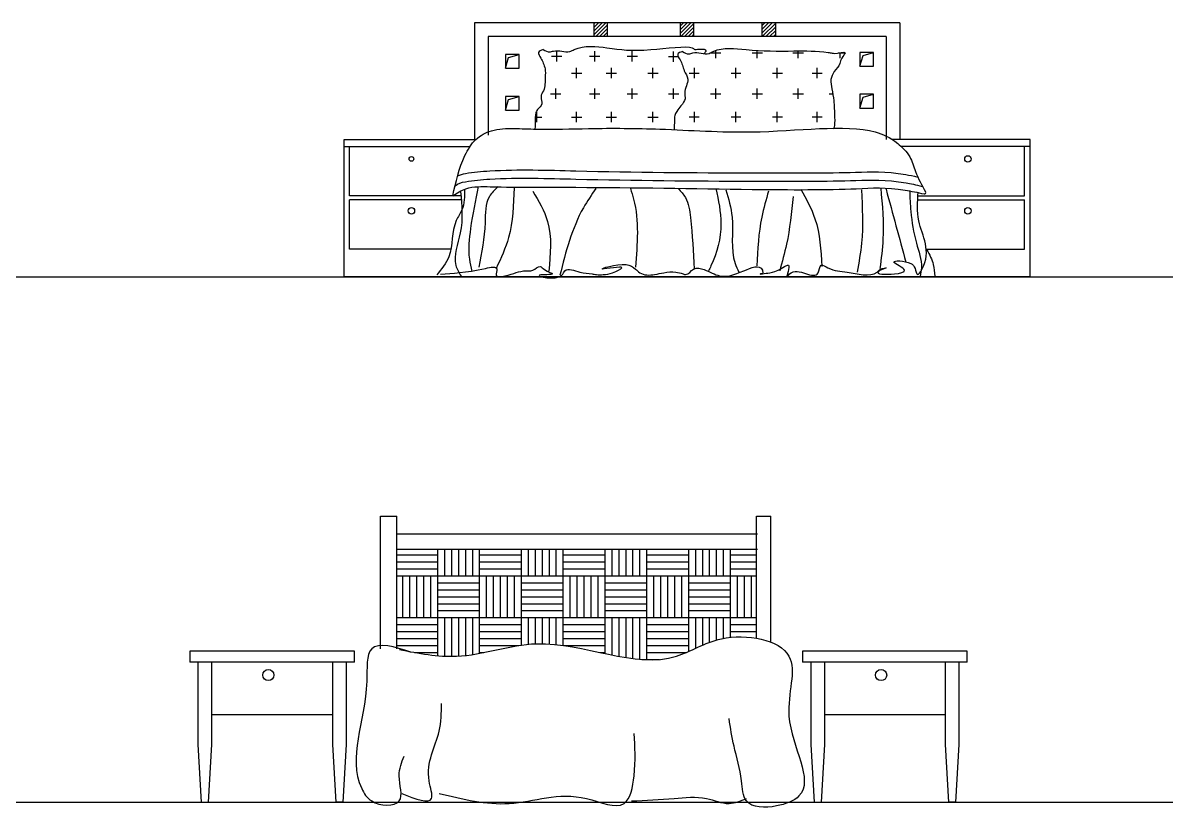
# Model space of a CAD drawing. Header units: inches. Extents: x 15.4 to 57.9, y 9.9 to 34.7.
# Drawn here: x 18.615 to 22.781, y 16.442 to 19.307 of the extents above; entities that cross this region are included whole.
import ezdxf

# ---------------------------------------------------------------- set-up
doc = ezdxf.new("R2010")
doc.units = ezdxf.units.IN
doc.header["$MEASUREMENT"] = 0
for name, color, linetype in [('02', 2, 'Continuous'), ('1', 1, 'Continuous'), ('8', 8, 'Continuous')]:
    doc.layers.add(name, color=color, linetype=linetype)

msp = doc.modelspace()

# ---------------------------------------------------------------- hatches: boundary and pattern name
at = {"layer": '8'}
h = msp.add_hatch(dxfattribs=at)
h.set_pattern_fill('AR-PARQ1', color=256, scale=0.0005, style=0)
h.set_pattern_definition([(90, (-58.35912, 9.52019), (-0.1524, 0.1524), [0.1524, -0.1524]), (90, (-58.33372, 9.52019), (-0.1524, 0.1524), [0.1524, -0.1524]), (90, (-58.30832, 9.52019), (-0.1524, 0.1524), [0.1524, -0.1524]), (90, (-58.28292, 9.52019), (-0.1524, 0.1524), [0.1524, -0.1524]), (90, (-58.25752, 9.52019), (-0.1524, 0.1524), [0.1524, -0.1524]), (90, (-58.23212, 9.52019), (-0.1524, 0.1524), [0.1524, -0.1524]), (90, (-58.20672, 9.52019), (-0.1524, 0.1524), [0.1524, -0.1524]), (0, (-58.35912, 9.67259), (0.1524, -0.1524), [0.1524, -0.1524]), (0, (-58.35912, 9.69799), (0.1524, -0.1524), [0.1524, -0.1524]), (0, (-58.35912, 9.72339), (0.1524, -0.1524), [0.1524, -0.1524]), (0, (-58.35912, 9.74879), (0.1524, -0.1524), [0.1524, -0.1524]), (0, (-58.35912, 9.77419), (0.1524, -0.1524), [0.1524, -0.1524]), (0, (-58.35912, 9.79959), (0.1524, -0.1524), [0.1524, -0.1524]), (0, (-58.35912, 9.82499), (0.1524, -0.1524), [0.1524, -0.1524])])
edge = h.paths.add_edge_path()
edge.add_spline(control_points=[(20.0219, 17.017), (20.08, 17.0061), (20.236, 16.9818), (20.5529, 17.1076), (20.908, 16.9181), (21.1287, 17.0711), (21.2467, 17.0726), (21.2884, 17.0653)], knot_values=[35.181087, 35.181087, 35.181087, 35.181087, 210.152954, 505.097151, 1017.101199, 1192.951811, 1304.612619, 1304.612619, 1304.612619, 1304.612619], degree=3, periodic=0)
edge.add_line((21.2884, 17.0653), (21.2884, 17.39))
edge.add_line((21.2884, 17.39), (19.977, 17.39))
edge.add_line((19.977, 17.39), (19.977, 17.0301))
edge.add_spline(control_points=[(19.977, 17.0301), (19.9915, 17.0264), (20.0066, 17.0218), (20.0219, 17.017)], knot_values=[5.745009, 5.745009, 5.745009, 5.745009, 42.698031, 42.698031, 42.698031, 42.698031], degree=3, periodic=0)

# ---------------------------------------------------------------- linework, layer by layer
at = {"layer": '02'}
for p, q in [((21.8105, 19.3074), (20.2605, 19.3074)), ((20.2605, 19.3074), (20.2605, 18.8824)), ((20.6956, 19.2634), (20.7397, 19.3074)), ((20.6956, 19.2768), (20.7262, 19.3074)), ((20.6956, 19.2903), (20.7128, 19.3074)), ((20.6956, 19.3038), (20.6993, 19.3074)), ((20.6956, 19.3074), (20.6956, 19.2574)), ((20.7032, 19.2574), (20.7456, 19.2999)), ((20.7456, 19.2574), (20.7456, 19.3074)), ((21.0105, 19.2684), (21.0495, 19.3074)), ((21.0105, 19.2819), (21.0361, 19.3074)), ((21.0105, 19.2954), (21.0226, 19.3074)), ((21.0105, 19.3074), (21.0105, 19.2574)), ((21.013, 19.2574), (21.0605, 19.305)), ((21.0605, 19.2574), (21.0605, 19.3074)), ((21.3083, 19.2699), (21.3459, 19.3074)), ((21.3083, 19.2834), (21.3324, 19.3074)), ((21.3083, 19.2968), (21.3189, 19.3074)), ((21.3083, 19.3074), (21.3083, 19.2574)), ((21.3094, 19.2574), (21.3583, 19.3064)), ((21.3228, 19.2574), (21.3583, 19.293)), ((21.3583, 19.2574), (21.3583, 19.3074)), ((21.8105, 19.3074), (21.8105, 18.8824)), ((21.7605, 19.2574), (20.3105, 19.2574)), ((20.3105, 19.2574), (20.3105, 18.8979)), ((20.7167, 19.2574), (20.7456, 19.2864)), ((20.7301, 19.2574), (20.7456, 19.273)), ((20.7436, 19.2574), (20.7456, 19.2595)), ((21.0265, 19.2574), (21.0605, 19.2915)), ((21.0399, 19.2574), (21.0605, 19.278)), ((21.0534, 19.2574), (21.0605, 19.2645)), ((21.3363, 19.2574), (21.3583, 19.2795)), ((21.3498, 19.2574), (21.3583, 19.266)), ((21.7605, 19.2574), (21.7605, 18.8824)), ((20.3732, 19.1923), (20.3732, 19.1423)), ((20.4232, 19.1923), (20.3732, 19.1923)), ((20.3732, 19.1423), (20.3848, 19.1815)), ((20.3848, 19.1815), (20.4232, 19.1923)), ((20.4232, 19.1423), (20.4232, 19.1923)), ((20.5415, 19.1856), (20.5792, 19.1856)), ((20.5603, 19.1667), (20.5603, 19.2045)), ((20.6798, 19.1856), (20.7176, 19.1856)), ((20.6987, 19.1667), (20.6987, 19.2045)), ((20.8165, 19.1856), (20.8543, 19.1856)), ((20.8354, 19.1667), (20.8354, 19.2045)), ((20.9676, 19.1847), (21.0025, 19.1847)), ((20.9865, 19.1658), (20.9865, 19.2036)), ((21.1211, 19.1977), (21.1589, 19.1977)), ((21.14, 19.1788), (21.14, 19.207)), ((21.2722, 19.1977), (21.31, 19.1977)), ((21.2911, 19.1788), (21.2911, 19.207)), ((21.4214, 19.1977), (21.4592, 19.1977)), ((21.4403, 19.1788), (21.4403, 19.2051)), ((21.5857, 19.1977), (21.611, 19.1977)), ((21.5938, 19.1788), (21.5938, 19.199)), ((21.6651, 19.1998), (21.6651, 19.1498)), ((21.7151, 19.1998), (21.6651, 19.1998)), ((21.6651, 19.1498), (21.6767, 19.189)), ((21.6767, 19.189), (21.7151, 19.1998)), ((21.7151, 19.1498), (21.7151, 19.1998)), ((20.3732, 19.1423), (20.4232, 19.1423)), ((20.6325, 19.1057), (20.6325, 19.1435)), ((20.7598, 19.1057), (20.7598, 19.1435)), ((20.9109, 19.1057), (20.9109, 19.1435)), ((21.0621, 19.1057), (21.0621, 19.1435)), ((21.2132, 19.1057), (21.2132, 19.1435)), ((21.3643, 19.1057), (21.3643, 19.1435)), ((21.5094, 19.1057), (21.5094, 19.1435)), ((21.6651, 19.1498), (21.7151, 19.1498)), ((20.6136, 19.1246), (20.6514, 19.1246)), ((20.7409, 19.1246), (20.7787, 19.1246)), ((20.892, 19.1246), (20.9298, 19.1246)), ((21.0432, 19.1246), (21.0793, 19.1246)), ((21.1957, 19.1246), (21.2319, 19.1246)), ((21.3467, 19.1246), (21.3829, 19.1246)), ((21.4918, 19.1246), (21.528, 19.1246)), ((20.538, 19.049), (20.5758, 19.049)), ((20.5569, 19.0301), (20.5569, 19.0679)), ((20.6798, 19.049), (20.7176, 19.049)), ((20.6987, 19.0301), (20.6987, 19.0679)), ((20.8165, 19.049), (20.8543, 19.049)), ((20.8354, 19.0301), (20.8354, 19.0679)), ((20.9676, 19.049), (21.0054, 19.049)), ((20.9865, 19.0301), (20.9865, 19.0679)), ((21.1211, 19.049), (21.1589, 19.049)), ((21.14, 19.0301), (21.14, 19.0679)), ((21.2722, 19.049), (21.31, 19.049)), ((21.2911, 19.0301), (21.2911, 19.0679)), ((21.4214, 19.049), (21.4592, 19.049)), ((21.4399, 19.0301), (21.4399, 19.0679)), ((21.5533, 19.049), (21.5665, 19.049)), ((21.6651, 19.0472), (21.6651, 18.9972)), ((21.7151, 19.0472), (21.6651, 19.0472)), ((21.6767, 19.0363), (21.7151, 19.0472)), ((21.7151, 18.9972), (21.7151, 19.0472)), ((20.3732, 19.0397), (20.3732, 18.9897)), ((20.4232, 19.0397), (20.3732, 19.0397)), ((20.3732, 18.9897), (20.3848, 19.0288)), ((20.3848, 19.0288), (20.4232, 19.0397)), ((20.4232, 18.9897), (20.4232, 19.0397)), ((21.6651, 18.9972), (21.6767, 19.0363)), ((20.3732, 18.9897), (20.4232, 18.9897)), ((20.482, 18.9641), (20.5063, 18.9641)), ((20.4874, 18.9452), (20.4874, 18.983)), ((20.6136, 18.9641), (20.6514, 18.9641)), ((20.6325, 18.9452), (20.6325, 18.983)), ((20.7409, 18.9641), (20.7787, 18.9641)), ((20.7598, 18.9452), (20.7598, 18.983)), ((20.892, 18.9641), (20.9298, 18.9641)), ((20.9109, 18.9452), (20.9109, 18.983)), ((21.0432, 18.9648), (21.0793, 18.9648)), ((21.0621, 18.946), (21.0621, 18.9837)), ((21.1957, 18.9648), (21.2319, 18.9648)), ((21.2132, 18.946), (21.2132, 18.9837)), ((21.3467, 18.9648), (21.3829, 18.9648)), ((21.3643, 18.946), (21.3643, 18.9837)), ((21.4918, 18.9648), (21.528, 18.9648)), ((21.5094, 18.946), (21.5094, 18.9837)), ((21.6651, 18.9972), (21.7151, 18.9972)), ((19.7855, 18.8824), (20.2655, 18.8824)), ((19.7855, 18.3824), (19.7855, 18.8824)), ((22.2855, 18.8824), (21.7831, 18.8824)), ((21.7855, 18.8809), (21.7855, 18.8824)), ((22.2855, 18.3824), (22.2855, 18.8824)), ((19.7855, 18.8574), (20.2455, 18.8574)), ((19.8055, 18.6774), (19.8055, 18.8574)), ((22.2855, 18.8574), (21.813, 18.8574)), ((22.2655, 18.6774), (22.2655, 18.8574)), ((20.2114, 18.6774), (19.8055, 18.6774)), ((21.8767, 18.6774), (22.2655, 18.6774)), ((20.2127, 18.6624), (19.8055, 18.6624)), ((19.8055, 18.4824), (19.8055, 18.6624)), ((21.8759, 18.6624), (22.2655, 18.6624)), ((22.2655, 18.4824), (22.2655, 18.6624)), ((20.1742, 18.4824), (19.8055, 18.4824)), ((21.9072, 18.4824), (22.2655, 18.4824)), ((22.2855, 18.3824), (19.7855, 18.3824)), ((19.9184, 17.027), (19.9184, 17.5102)), ((19.9184, 17.5102), (19.977, 17.5102)), ((19.977, 17.027), (19.977, 17.5102)), ((21.2884, 17.0653), (21.2884, 17.5102)), ((21.2884, 17.5102), (21.3404, 17.5102)), ((21.3404, 17.051), (21.3404, 17.5102)), ((19.977, 17.4452), (21.2916, 17.4452)), ((19.977, 17.39), (21.2916, 17.39)), ((19.8227, 17.0183), (19.2227, 17.0183)), ((19.2227, 17.0183), (19.2227, 16.9783)), ((19.8227, 16.9783), (19.8227, 17.0183)), ((22.0562, 17.0183), (21.4562, 17.0183)), ((21.4562, 17.0183), (21.4562, 16.9783)), ((22.0562, 16.9783), (22.0562, 17.0183)), ((19.8227, 16.9783), (19.2227, 16.9783)), ((19.2527, 16.9783), (19.2527, 16.6781)), ((19.3027, 16.9783), (19.3027, 16.6781)), ((19.7427, 16.9783), (19.7427, 16.6781)), ((19.7927, 16.9783), (19.7927, 16.6781)), ((22.0562, 16.9783), (21.4562, 16.9783)), ((21.4862, 16.9783), (21.4862, 16.6781)), ((21.5362, 16.9783), (21.5362, 16.6781)), ((21.9762, 16.9783), (21.9762, 16.6781)), ((22.0262, 16.9783), (22.0262, 16.6781)), ((19.7427, 16.7864), (19.3027, 16.7864)), ((21.9762, 16.7864), (21.5362, 16.7864)), ((19.2527, 16.6781), (19.2649, 16.4683)), ((19.3027, 16.6781), (19.2905, 16.4683)), ((19.7427, 16.6781), (19.7549, 16.4683)), ((19.7927, 16.6781), (19.7805, 16.4683)), ((21.4862, 16.6781), (21.4984, 16.4683)), ((21.5362, 16.6781), (21.524, 16.4683)), ((21.9762, 16.6781), (21.9884, 16.4683)), ((22.0262, 16.6781), (22.014, 16.4683)), ((19.2649, 16.4683), (19.2905, 16.4683)), ((19.7805, 16.4683), (19.7549, 16.4683)), ((21.4984, 16.4683), (21.524, 16.4683)), ((22.014, 16.4683), (21.9884, 16.4683))]:
    msp.add_line(p, q, dxfattribs=at)
for centre, radius in [((20.0308, 18.8117), 0.00863), ((22.0587, 18.8117), 0.0116), ((20.0308, 18.6225), 0.0116), ((22.0587, 18.6225), 0.0116), ((19.5092, 16.931), 0.0204), ((21.7427, 16.931), 0.0204)]:
    msp.add_circle(centre, radius, dxfattribs=at)
msp.add_arc((21.9001, 18.6891), 0.005, 257.4271, 29.1425, dxfattribs=at)
for points in [[(20.5109, 19.2101), (20.4938, 19.1998), (20.5024, 19.1793), (20.5109, 19.1606), (20.5177, 19.1401), (20.5183, 19.1094), (20.5117, 19.0598), (20.503, 19.0377), (20.5058, 19.0121), (20.4904, 18.9916), (20.4836, 18.9762), (20.4819, 18.9591), (20.4811, 18.9204)], [(20.2737, 18.711), (20.2462, 18.5579), (20.2419, 18.4467), (20.2506, 18.402)], [(20.3464, 18.7104), (20.3148, 18.6744), (20.299, 18.5797), (20.2765, 18.4174)], [(20.2246, 18.7009), (20.2144, 18.6258), (20.1942, 18.5868), (20.1667, 18.4554), (20.1234, 18.389)], [(20.1364, 18.3919), (20.3013, 18.4129), (20.3419, 18.4106), (20.3396, 18.3881), (20.3712, 18.3858), (20.4479, 18.4038), (20.4727, 18.4061), (20.4998, 18.4196), (20.5156, 18.4084), (20.5449, 18.3926), (20.4976, 18.3881), (20.5788, 18.3881), (20.5901, 18.4038), (20.6442, 18.3993), (20.6893, 18.3926), (20.7051, 18.3903), (20.7299, 18.3903), (20.7638, 18.3971), (20.7976, 18.4151), (20.7277, 18.4106), (20.8134, 18.4264), (20.8472, 18.4106), (20.863, 18.3971), (20.9172, 18.3903), (20.951, 18.3971), (20.9939, 18.3993), (21.021, 18.3926), (21.03, 18.3903), (21.0593, 18.4106), (21.0977, 18.4084), (21.1541, 18.3858), (21.242, 18.4038), (21.3097, 18.4061), (21.3097, 18.3948), (21.303, 18.3926), (21.3368, 18.3971), (21.3909, 18.4196), (21.4045, 18.4241), (21.4, 18.3836), (21.409, 18.3926), (21.5128, 18.3971), (21.524, 18.4241), (21.5489, 18.4151), (21.6188, 18.3993), (21.7277, 18.3995), (21.7407, 18.4094), (21.7609, 18.4151), (21.7331, 18.4016), (21.7918, 18.3926), (21.8279, 18.4061), (21.7895, 18.4354), (21.8504, 18.4309), (21.8662, 18.4129), (21.8752, 18.3903), (21.891, 18.4084), (21.8798, 18.5864), (21.8775, 18.6901)], [(20.2101, 18.6923), (20.2087, 18.5421), (20.1928, 18.4236), (20.2115, 18.3846)], [(20.4051, 18.7059), (20.3848, 18.5256), (20.3396, 18.4129)], [(20.7029, 18.7037), (20.6577, 18.6338), (20.572, 18.3881)], [(20.8292, 18.7037), (20.8405, 18.6654), (20.8472, 18.4174)], [(21.0029, 18.7037), (21.0291, 18.6713), (21.048, 18.5977), (21.0616, 18.4106)], [(21.1405, 18.7037), (21.1586, 18.5752), (21.1225, 18.4219), (21.1135, 18.4038)], [(21.1766, 18.6992), (21.1992, 18.6), (21.2105, 18.4309), (21.224, 18.3993)], [(21.3323, 18.6947), (21.3075, 18.6), (21.2894, 18.4219)], [(21.4225, 18.6744), (21.3977, 18.5008), (21.3729, 18.4038)], [(21.4496, 18.7014), (21.5015, 18.5932), (21.5263, 18.4196)], [(21.6711, 18.699), (21.6711, 18.5052), (21.6553, 18.3992)], [(21.741, 18.7058), (21.7493, 18.5187), (21.738, 18.4127)], [(21.7606, 18.7013), (21.8328, 18.4353)], [(21.8463, 18.6968), (21.8508, 18.6201), (21.8711, 18.5052), (21.8892, 18.415), (21.8847, 18.3834)], [(21.9095, 18.4804), (21.9327, 18.4269), (21.938, 18.3844)], [(20.029, 17.0148), (19.8859, 17.027), (19.8677, 16.9088), (19.8495, 16.5177), (19.8859, 16.4722), (19.9861, 16.4722), (19.9861, 16.5632), (20.0043, 16.6359)], [(19.9868, 17.0238), (20.1956, 16.9997), (20.487, 17.0452), (20.997, 16.9997), (21.1609, 17.0634), (21.4068, 16.9997), (21.4068, 16.7814), (21.4432, 16.4904), (21.3612, 16.454), (21.252, 16.4722), (21.2337, 16.545), (21.2064, 16.6723), (21.1882, 16.7723)], [(19.9952, 16.4995), (20.1045, 16.4813), (20.0954, 16.545), (20.1318, 16.7269), (20.1409, 16.8269)], [(20.1318, 16.4995), (20.3868, 16.4631), (20.6691, 16.4813), (20.8057, 16.4631), (20.8422, 16.5632), (20.8422, 16.7178)], [(20.833, 16.4722), (20.9879, 16.4813), (21.1063, 16.4813), (21.1882, 16.4631), (21.252, 16.4813)]]:
    msp.add_spline(points, degree=3, dxfattribs=at)
for points, knots in [([(20.5109, 19.2101), (20.5188, 19.2055), (20.5311, 19.1983), (20.5631, 19.2123), (20.5958, 19.1945), (20.6539, 19.2281), (20.7744, 19.2137), (20.8505, 19.1998), (21.0514, 19.2267), (21.0617, 19.2089), (21.0736, 19.2119), (21.1113, 19.2132), (21.1007, 19.1992), (21.0978, 19.1953)], [0, 0, 0, 0, 29.873893, 46.445556, 116.813719, 136.604628, 277.512791, 482.590827, 629.422564, 660.093169, 713.71673, 759.983501, 775.049601, 775.049601, 775.049601, 775.049601]), ([(21.0182, 19.2032), (21.0262, 19.1986), (21.0385, 19.1915), (21.0705, 19.2054), (21.103, 19.1877), (21.1615, 19.2214), (21.271, 19.2044), (21.4079, 19.2045), (21.5104, 19.2059), (21.5596, 19.1983), (21.5775, 19.1933), (21.6248, 19.2086), (21.5955, 19.1792), (21.5939, 19.1538), (21.5705, 19.1322), (21.5561, 19.1002), (21.564, 19.0635), (21.5703, 19.0295), (21.5719, 18.9908), (21.5741, 18.9575), (21.5729, 18.929), (21.5681, 18.9198)], [0, 0, 0, 0, 29.873893, 46.445556, 116.813719, 136.604628, 277.512791, 482.590827, 629.422564, 638.396859, 655.856241, 702.123013, 728.312685, 753.716933, 795.515764, 832.440561, 872.805861, 923.651215, 955.845762, 1008.098527, 1046.091183, 1046.091183, 1046.091183, 1046.091183]), ([(21.0182, 19.2032), (21.0105, 19.2005), (20.9941, 19.1948), (21.011, 19.1722), (21.0187, 19.154), (21.0252, 19.1281), (21.0472, 19.1004), (21.0212, 19.0586), (21.0323, 19.0288), (21.0147, 19.0071), (20.9986, 18.9878), (20.9897, 18.9695), (20.989, 18.9463), (20.9887, 18.929), (20.9885, 18.9174)], [0, 0, 0, 0, 23.432416, 49.542331, 73.810951, 99.215141, 140.574388, 199.124414, 229.784935, 268.372803, 298.504282, 318.285458, 338.468108, 379.515496, 379.515496, 379.515496, 379.515496]), ([(20.1813, 18.6774), (20.1927, 18.7274), (20.2093, 18.8004), (20.2597, 18.8857), (20.3269, 18.9213), (20.4042, 18.9235), (20.5219, 18.918), (20.6997, 18.9244), (20.961, 18.9227), (21.3281, 18.8959), (21.6526, 18.9457), (21.7861, 18.886), (21.8503, 18.8252), (21.8688, 18.757), (21.891, 18.7157), (21.9045, 18.6916)], [0, 0, 0, 0, 153.194879, 224.080779, 288.806023, 370.974959, 452.742634, 643.48258, 903.384875, 1236.911197, 1746.100221, 1873.791111, 1941.101725, 1999.240029, 2081.868245, 2081.868245, 2081.868245, 2081.868245]), ([(20.199, 18.7496), (20.2077, 18.7544), (20.2453, 18.7631), (20.3924, 18.7752), (20.7397, 18.7637), (21.1969, 18.7604), (21.6287, 18.7601), (21.7615, 18.7683), (21.8596, 18.7496), (21.8766, 18.7457)], [71.432967, 71.432967, 71.432967, 71.432967, 103.01256, 191.72685, 503.814429, 1146.504848, 1561.607012, 1801.713883, 1841.196797, 1841.196797, 1841.196797, 1841.196797]), ([(20.1813, 18.6774), (20.1969, 18.6873), (20.238, 18.7131), (20.3952, 18.7073), (20.7374, 18.7102), (21.1976, 18.7), (21.6283, 18.6984), (21.7732, 18.7114), (21.8753, 18.6895), (21.899, 18.6843)], [0, 0, 0, 0, 54.324069, 143.038359, 455.125939, 1097.816358, 1512.918521, 1753.025393, 1825.822587, 1825.822587, 1825.822587, 1825.822587]), ([(20.1899, 18.7131), (20.2005, 18.7227), (20.2413, 18.7327), (20.3924, 18.7452), (20.7397, 18.7337), (21.1969, 18.7304), (21.6287, 18.7301), (21.7655, 18.7384), (21.868, 18.718), (21.8929, 18.7118)], [59.76152, 59.76152, 59.76152, 59.76152, 103.01256, 191.72685, 503.814429, 1146.504848, 1561.607012, 1801.713883, 1853.108258, 1853.108258, 1853.108258, 1853.108258])]:
    msp.add_open_spline(points, degree=3, knots=knots, dxfattribs=at)
at = {"layer": '02', "start_tangent": (-0.235545, 0.971863)}
msp.add_spline([(20.4727, 18.6947), (20.5269, 18.5842), (20.5314, 18.4024)], degree=3, dxfattribs=at)
at = {"layer": '1'}
for p, q in [((15.7844, 18.3824), (36.0806, 18.3824)), ((15.7844, 16.4683), (36.0806, 16.4683))]:
    msp.add_line(p, q, dxfattribs=at)

doc.saveas('drawing.dxf')
